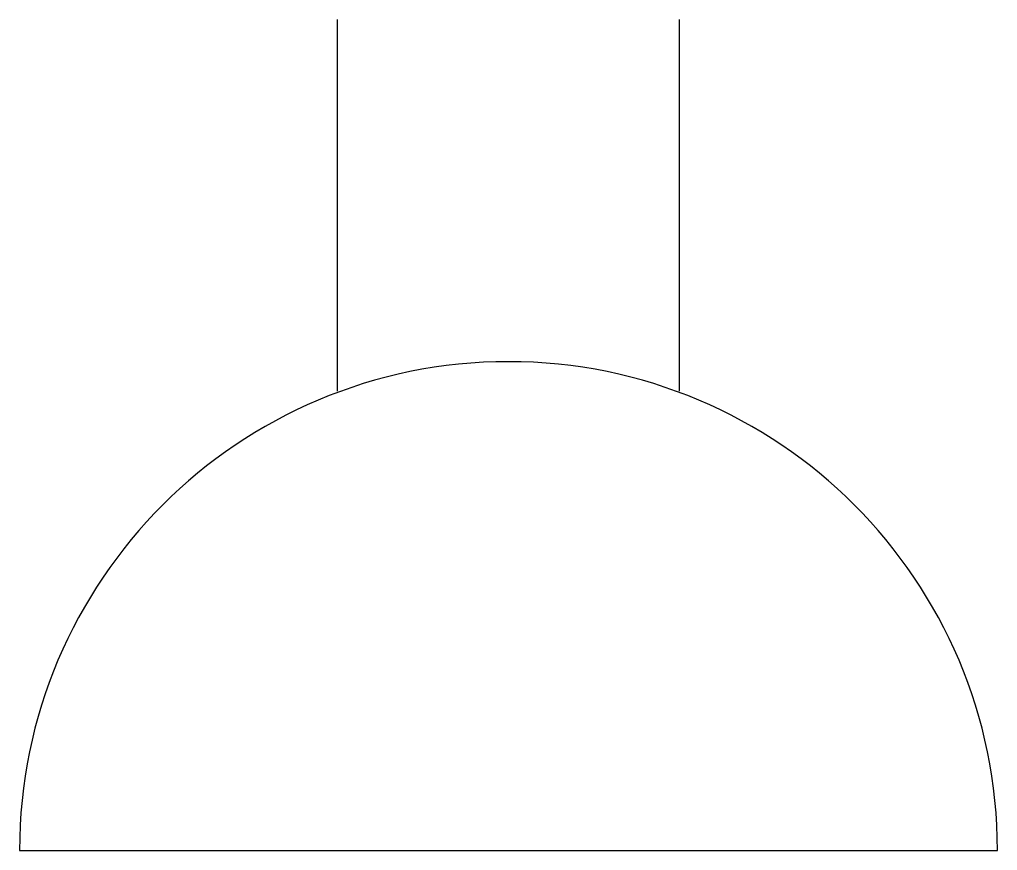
# Model space of a CAD drawing. Header units: millimetres. Extents: x -100 to 100, y 0 to 170.
import ezdxf

# ---------------------------------------------------------------- set-up
doc = ezdxf.new("R2010")
doc.units = ezdxf.units.MM

msp = doc.modelspace()

# ---------------------------------------------------------------- linework, layer by layer
for p, q in [((-35, 94), (-35, 170)), ((35, 94), (35, 170)), ((-100, 0), (100, 0))]:
    msp.add_line(p, q)
msp.add_arc((0, 0), 100, 0, 180)

doc.saveas('drawing.dxf')
